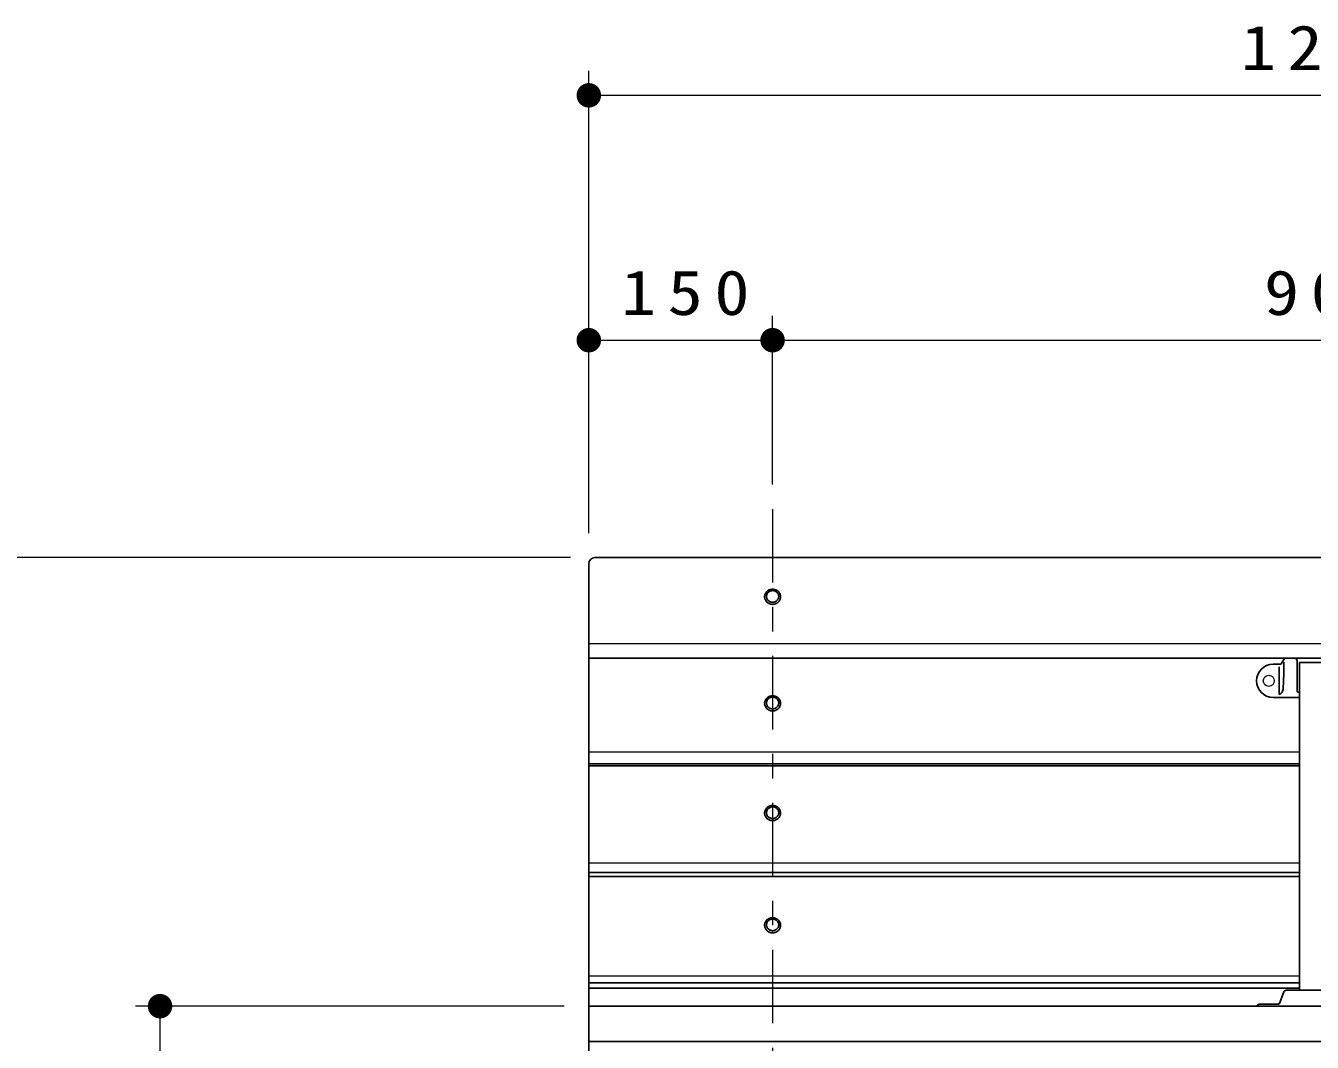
# Model space of a CAD drawing. Units: millimetres on the paper, scale 1:20. Extents: x -385 to 0, y 0 to 267.
# Drawn here: x -311.4 to -258.9, y 135.8 to 177.3 of the extents above; entities that cross this region are included whole.
import ezdxf

# ---------------------------------------------------------------- set-up
doc = ezdxf.new("R2010")
doc.units = ezdxf.units.MM
doc.linetypes.add('USER2', pattern=[6, 3, -1, 1, -1])
doc.layers.add('1_20', color=7, linetype='Continuous', lineweight=25)
doc.styles.add('ＭＳ ゴシック', font='')
doc.styles.get('ＭＳ ゴシック').set_extended_font_data('MS Gothic')

# ---------------------------------------------------------------- blocks, each defined once
blk = doc.blocks.new('filled_dot')
at = {"color": 0, "linetype": 'Continuous', "lineweight": -2, "const_width": 1.25}
blk.add_lwpolyline([(-0.625, 0, 1), (0.625, 0, 1)], format="xyb", close=True, dxfattribs=at)

msp = doc.modelspace()

# ---------------------------------------------------------------- linework, layer by layer
at = {"layer": '1_20', "lineweight": 13}
for p, q in [((-288.425, 156.6), (-288.425, 175.478)), ((-288.425, 174.478), (-228.425, 174.478)), ((-280.925, 158.583), (-280.925, 165.478)), ((-288.425, 164.478), (-280.925, 164.478)), ((-280.925, 164.478), (-235.925, 164.478)), ((-289.175, 155.6), (-316.925, 155.6)), ((-228.425, 152.072), (-288.425, 152.072)), ((-259.425, 147.656), (-288.425, 147.656)), ((-259.425, 143.125), (-288.425, 143.125)), ((-259.425, 138.506), (-288.425, 138.506)), ((-289.425, 137.282), (-306.925, 137.282)), ((-305.925, 116.44), (-305.925, 137.282))]:
    msp.add_line(p, q, dxfattribs=at)
at = {"layer": '1_20', "linetype": 'USER2', "lineweight": 13}
msp.add_line((-280.925, 157.583), (-280.925, 132.01), dxfattribs=at)
at = {"layer": '1_20'}
for p, q in [((-228.675, 155.6), (-288.175, 155.6)), ((-288.425, 155.35), (-288.425, 134.828)), ((-228.425, 151.494), (-288.425, 151.494)), ((-259.425, 147.174), (-288.425, 147.174)), ((-259.425, 147.09), (-288.425, 147.09)), ((-259.425, 142.745), (-288.425, 142.745)), ((-259.425, 142.577), (-288.425, 142.577)), ((-259.425, 138.229), (-288.425, 138.229)), ((-259.425, 138.022), (-288.425, 138.022)), ((-228.425, 137.287), (-288.425, 137.287)), ((-228.425, 135.84), (-288.425, 135.84))]:
    msp.add_line(p, q, dxfattribs=at)
at = {"layer": '1_20', "color": 2}
for p, q in [((-260.5, 151.243), (-260.185, 151.243)), ((-260.163, 151.256), (-260.066, 151.44)), ((-260.061, 150.918), (-260.061, 151.335)), ((-259.621, 151.493), (-259.978, 151.493)), ((-259.521, 151.393), (-259.521, 150.151)), ((-259.425, 137.932), (-259.425, 151.317)), ((-259.425, 151.317), (-257.425, 151.317)), ((-260.257, 150.005), (-260.257, 151.142)), ((-260.5, 149.893), (-259.425, 149.893)), ((-259.471, 150.101), (-259.425, 150.101)), ((-260.062, 137.868), (-260.244, 137.389)), ((-258.425, 137.932), (-259.969, 137.932)), ((-261.064, 137.357), (-260.291, 137.357))]:
    msp.add_line(p, q, dxfattribs=at)
at = {"layer": '1_20', "color": 4}
for points in [[(-281.25, 154), (-281.249, 153.973), (-281.245, 153.946), (-281.239, 153.92), (-281.23, 153.894), (-281.219, 153.869), (-281.206, 153.845), (-281.191, 153.823), (-281.174, 153.801), (-281.155, 153.781), (-281.134, 153.763), (-281.111, 153.747), (-281.087, 153.732), (-281.062, 153.72), (-281.036, 153.709), (-281.009, 153.701), (-280.981, 153.695), (-280.953, 153.692), (-280.925, 153.691), (-280.896, 153.692), (-280.868, 153.695), (-280.841, 153.701), (-280.814, 153.709), (-280.787, 153.72), (-280.762, 153.732), (-280.738, 153.747), (-280.716, 153.763), (-280.695, 153.781), (-280.676, 153.801), (-280.659, 153.823), (-280.643, 153.845), (-280.63, 153.869), (-280.619, 153.894), (-280.611, 153.92), (-280.605, 153.946), (-280.601, 153.973), (-280.6, 154), (-280.601, 154.027), (-280.605, 154.054), (-280.611, 154.08), (-280.619, 154.106), (-280.63, 154.13), (-280.643, 154.154), (-280.659, 154.177), (-280.676, 154.199), (-280.695, 154.218), (-280.716, 154.237), (-280.738, 154.253), (-280.762, 154.268), (-280.787, 154.28), (-280.814, 154.29), (-280.841, 154.298), (-280.868, 154.304), (-280.896, 154.308), (-280.925, 154.309), (-280.953, 154.308), (-280.981, 154.304), (-281.009, 154.298), (-281.036, 154.29), (-281.062, 154.28), (-281.087, 154.268), (-281.111, 154.253), (-281.134, 154.237), (-281.155, 154.218), (-281.174, 154.199), (-281.191, 154.177), (-281.206, 154.154), (-281.219, 154.13), (-281.23, 154.106), (-281.239, 154.08), (-281.245, 154.054), (-281.249, 154.027)], [(-281.175, 154.015), (-281.174, 153.995), (-281.171, 153.974), (-281.166, 153.954), (-281.16, 153.934), (-281.151, 153.915), (-281.141, 153.896), (-281.13, 153.879), (-281.116, 153.862), (-281.102, 153.847), (-281.085, 153.833), (-281.068, 153.821), (-281.05, 153.809), (-281.03, 153.8), (-281.01, 153.792), (-280.989, 153.786), (-280.968, 153.781), (-280.947, 153.778), (-280.925, 153.778), (-280.903, 153.778), (-280.881, 153.781), (-280.86, 153.786), (-280.839, 153.792), (-280.819, 153.8), (-280.8, 153.809), (-280.781, 153.821), (-280.764, 153.833), (-280.748, 153.847), (-280.733, 153.862), (-280.72, 153.879), (-280.708, 153.896), (-280.698, 153.915), (-280.69, 153.934), (-280.683, 153.954), (-280.679, 153.974), (-280.676, 153.995), (-280.675, 154.015), (-280.676, 154.036), (-280.679, 154.057), (-280.683, 154.077), (-280.69, 154.097), (-280.698, 154.116), (-280.708, 154.134), (-280.72, 154.152), (-280.733, 154.168), (-280.748, 154.183), (-280.764, 154.197), (-280.781, 154.21), (-280.8, 154.221), (-280.819, 154.231), (-280.839, 154.239), (-280.86, 154.245), (-280.881, 154.249), (-280.903, 154.252), (-280.925, 154.253), (-280.947, 154.252), (-280.968, 154.249), (-280.989, 154.245), (-281.01, 154.239), (-281.03, 154.231), (-281.05, 154.221), (-281.068, 154.21), (-281.085, 154.197), (-281.102, 154.183), (-281.116, 154.168), (-281.13, 154.152), (-281.141, 154.134), (-281.151, 154.116), (-281.16, 154.097), (-281.166, 154.077), (-281.171, 154.057), (-281.174, 154.036)], [(-281.25, 149.647), (-281.249, 149.62), (-281.245, 149.593), (-281.239, 149.567), (-281.23, 149.541), (-281.219, 149.516), (-281.206, 149.492), (-281.191, 149.469), (-281.174, 149.448), (-281.155, 149.428), (-281.134, 149.41), (-281.111, 149.393), (-281.087, 149.379), (-281.062, 149.367), (-281.036, 149.356), (-281.009, 149.348), (-280.981, 149.342), (-280.953, 149.339), (-280.925, 149.338), (-280.896, 149.339), (-280.868, 149.342), (-280.841, 149.348), (-280.814, 149.356), (-280.787, 149.367), (-280.762, 149.379), (-280.738, 149.393), (-280.716, 149.41), (-280.695, 149.428), (-280.676, 149.448), (-280.659, 149.469), (-280.643, 149.492), (-280.63, 149.516), (-280.619, 149.541), (-280.611, 149.567), (-280.605, 149.593), (-280.601, 149.62), (-280.6, 149.647), (-280.601, 149.674), (-280.605, 149.7), (-280.611, 149.727), (-280.619, 149.752), (-280.63, 149.777), (-280.643, 149.801), (-280.659, 149.824), (-280.676, 149.845), (-280.695, 149.865), (-280.716, 149.883), (-280.738, 149.9), (-280.762, 149.914), (-280.787, 149.927), (-280.814, 149.937), (-280.841, 149.945), (-280.868, 149.951), (-280.896, 149.955), (-280.925, 149.956), (-280.953, 149.955), (-280.981, 149.951), (-281.009, 149.945), (-281.036, 149.937), (-281.062, 149.927), (-281.087, 149.914), (-281.111, 149.9), (-281.134, 149.883), (-281.155, 149.865), (-281.174, 149.845), (-281.191, 149.824), (-281.206, 149.801), (-281.219, 149.777), (-281.23, 149.752), (-281.239, 149.727), (-281.245, 149.7), (-281.249, 149.674)], [(-281.175, 149.662), (-281.174, 149.641), (-281.171, 149.621), (-281.166, 149.601), (-281.16, 149.581), (-281.151, 149.562), (-281.141, 149.543), (-281.13, 149.526), (-281.116, 149.509), (-281.102, 149.494), (-281.085, 149.48), (-281.068, 149.467), (-281.05, 149.456), (-281.03, 149.447), (-281.01, 149.439), (-280.989, 149.432), (-280.968, 149.428), (-280.947, 149.425), (-280.925, 149.424), (-280.903, 149.425), (-280.881, 149.428), (-280.86, 149.432), (-280.839, 149.439), (-280.819, 149.447), (-280.8, 149.456), (-280.781, 149.467), (-280.764, 149.48), (-280.748, 149.494), (-280.733, 149.509), (-280.72, 149.526), (-280.708, 149.543), (-280.698, 149.562), (-280.69, 149.581), (-280.683, 149.601), (-280.679, 149.621), (-280.676, 149.641), (-280.675, 149.662), (-280.676, 149.683), (-280.679, 149.703), (-280.683, 149.724), (-280.69, 149.743), (-280.698, 149.763), (-280.708, 149.781), (-280.72, 149.799), (-280.733, 149.815), (-280.748, 149.83), (-280.764, 149.844), (-280.781, 149.857), (-280.8, 149.868), (-280.819, 149.878), (-280.839, 149.886), (-280.86, 149.892), (-280.881, 149.896), (-280.903, 149.899), (-280.925, 149.9), (-280.947, 149.899), (-280.968, 149.896), (-280.989, 149.892), (-281.01, 149.886), (-281.03, 149.878), (-281.05, 149.868), (-281.068, 149.857), (-281.085, 149.844), (-281.102, 149.83), (-281.116, 149.815), (-281.13, 149.799), (-281.141, 149.781), (-281.151, 149.763), (-281.16, 149.743), (-281.166, 149.724), (-281.171, 149.703), (-281.174, 149.683)], [(-281.25, 145.167), (-281.249, 145.14), (-281.245, 145.113), (-281.239, 145.087), (-281.23, 145.061), (-281.219, 145.036), (-281.206, 145.012), (-281.191, 144.989), (-281.174, 144.968), (-281.155, 144.948), (-281.134, 144.93), (-281.111, 144.914), (-281.087, 144.899), (-281.062, 144.887), (-281.036, 144.876), (-281.009, 144.868), (-280.981, 144.862), (-280.953, 144.859), (-280.925, 144.858), (-280.896, 144.859), (-280.868, 144.862), (-280.841, 144.868), (-280.814, 144.876), (-280.787, 144.887), (-280.762, 144.899), (-280.738, 144.914), (-280.716, 144.93), (-280.695, 144.948), (-280.676, 144.968), (-280.659, 144.989), (-280.643, 145.012), (-280.63, 145.036), (-280.619, 145.061), (-280.611, 145.087), (-280.605, 145.113), (-280.601, 145.14), (-280.6, 145.167), (-280.601, 145.194), (-280.605, 145.22), (-280.611, 145.247), (-280.619, 145.272), (-280.63, 145.297), (-280.643, 145.321), (-280.659, 145.344), (-280.676, 145.365), (-280.695, 145.385), (-280.716, 145.404), (-280.738, 145.42), (-280.762, 145.434), (-280.787, 145.447), (-280.814, 145.457), (-280.841, 145.465), (-280.868, 145.471), (-280.896, 145.475), (-280.925, 145.476), (-280.953, 145.475), (-280.981, 145.471), (-281.009, 145.465), (-281.036, 145.457), (-281.062, 145.447), (-281.087, 145.434), (-281.111, 145.42), (-281.134, 145.404), (-281.155, 145.385), (-281.174, 145.365), (-281.191, 145.344), (-281.206, 145.321), (-281.219, 145.297), (-281.23, 145.272), (-281.239, 145.247), (-281.245, 145.22), (-281.249, 145.194)], [(-281.175, 145.182), (-281.174, 145.161), (-281.171, 145.141), (-281.166, 145.121), (-281.16, 145.101), (-281.151, 145.082), (-281.141, 145.063), (-281.13, 145.046), (-281.116, 145.029), (-281.102, 145.014), (-281.085, 145), (-281.068, 144.987), (-281.05, 144.976), (-281.03, 144.967), (-281.01, 144.959), (-280.989, 144.953), (-280.968, 144.948), (-280.947, 144.945), (-280.925, 144.944), (-280.903, 144.945), (-280.881, 144.948), (-280.86, 144.953), (-280.839, 144.959), (-280.819, 144.967), (-280.8, 144.976), (-280.781, 144.987), (-280.764, 145), (-280.748, 145.014), (-280.733, 145.029), (-280.72, 145.046), (-280.708, 145.063), (-280.698, 145.082), (-280.69, 145.101), (-280.683, 145.121), (-280.679, 145.141), (-280.676, 145.161), (-280.675, 145.182), (-280.676, 145.203), (-280.679, 145.224), (-280.683, 145.244), (-280.69, 145.264), (-280.698, 145.283), (-280.708, 145.301), (-280.72, 145.319), (-280.733, 145.335), (-280.748, 145.35), (-280.764, 145.364), (-280.781, 145.377), (-280.8, 145.388), (-280.819, 145.398), (-280.839, 145.406), (-280.86, 145.412), (-280.881, 145.416), (-280.903, 145.419), (-280.925, 145.42), (-280.947, 145.419), (-280.968, 145.416), (-280.989, 145.412), (-281.01, 145.406), (-281.03, 145.398), (-281.05, 145.388), (-281.068, 145.377), (-281.085, 145.364), (-281.102, 145.35), (-281.116, 145.335), (-281.13, 145.319), (-281.141, 145.301), (-281.151, 145.283), (-281.16, 145.264), (-281.166, 145.244), (-281.171, 145.224), (-281.174, 145.203)], [(-281.25, 140.586), (-281.249, 140.56), (-281.245, 140.533), (-281.239, 140.506), (-281.23, 140.481), (-281.219, 140.456), (-281.206, 140.432), (-281.191, 140.409), (-281.174, 140.388), (-281.155, 140.368), (-281.134, 140.35), (-281.111, 140.333), (-281.087, 140.319), (-281.062, 140.306), (-281.036, 140.296), (-281.009, 140.288), (-280.981, 140.282), (-280.953, 140.279), (-280.925, 140.277), (-280.896, 140.279), (-280.868, 140.282), (-280.841, 140.288), (-280.814, 140.296), (-280.787, 140.306), (-280.762, 140.319), (-280.738, 140.333), (-280.716, 140.35), (-280.695, 140.368), (-280.676, 140.388), (-280.659, 140.409), (-280.643, 140.432), (-280.63, 140.456), (-280.619, 140.481), (-280.611, 140.506), (-280.605, 140.533), (-280.601, 140.56), (-280.6, 140.586), (-280.601, 140.613), (-280.605, 140.64), (-280.611, 140.666), (-280.619, 140.692), (-280.63, 140.717), (-280.643, 140.741), (-280.659, 140.764), (-280.676, 140.785), (-280.695, 140.805), (-280.716, 140.823), (-280.738, 140.84), (-280.762, 140.854), (-280.787, 140.867), (-280.814, 140.877), (-280.841, 140.885), (-280.868, 140.891), (-280.896, 140.894), (-280.925, 140.896), (-280.953, 140.894), (-280.981, 140.891), (-281.009, 140.885), (-281.036, 140.877), (-281.062, 140.867), (-281.087, 140.854), (-281.111, 140.84), (-281.134, 140.823), (-281.155, 140.805), (-281.174, 140.785), (-281.191, 140.764), (-281.206, 140.741), (-281.219, 140.717), (-281.23, 140.692), (-281.239, 140.666), (-281.245, 140.64), (-281.249, 140.613)], [(-281.175, 140.602), (-281.174, 140.581), (-281.171, 140.561), (-281.166, 140.54), (-281.16, 140.521), (-281.151, 140.501), (-281.141, 140.483), (-281.13, 140.466), (-281.116, 140.449), (-281.102, 140.434), (-281.085, 140.42), (-281.068, 140.407), (-281.05, 140.396), (-281.03, 140.386), (-281.01, 140.379), (-280.989, 140.372), (-280.968, 140.368), (-280.947, 140.365), (-280.925, 140.364), (-280.903, 140.365), (-280.881, 140.368), (-280.86, 140.372), (-280.839, 140.379), (-280.819, 140.386), (-280.8, 140.396), (-280.781, 140.407), (-280.764, 140.42), (-280.748, 140.434), (-280.733, 140.449), (-280.72, 140.466), (-280.708, 140.483), (-280.698, 140.501), (-280.69, 140.521), (-280.683, 140.54), (-280.679, 140.561), (-280.676, 140.581), (-280.675, 140.602), (-280.676, 140.623), (-280.679, 140.643), (-280.683, 140.663), (-280.69, 140.683), (-280.698, 140.702), (-280.708, 140.721), (-280.72, 140.738), (-280.733, 140.755), (-280.748, 140.77), (-280.764, 140.784), (-280.781, 140.797), (-280.8, 140.808), (-280.819, 140.817), (-280.839, 140.825), (-280.86, 140.832), (-280.881, 140.836), (-280.903, 140.839), (-280.925, 140.84), (-280.947, 140.839), (-280.968, 140.836), (-280.989, 140.832), (-281.01, 140.825), (-281.03, 140.817), (-281.05, 140.808), (-281.068, 140.797), (-281.085, 140.784), (-281.102, 140.77), (-281.116, 140.755), (-281.13, 140.738), (-281.141, 140.721), (-281.151, 140.702), (-281.16, 140.683), (-281.166, 140.663), (-281.171, 140.643), (-281.174, 140.623)]]:
    msp.add_lwpolyline(points, close=True, dxfattribs=at)
at = {"layer": '1_20', "color": 2}
msp.add_lwpolyline([(-260.257, 150.005), (-260.219, 150.023), (-260.184, 150.046), (-260.154, 150.073), (-260.129, 150.106), (-260.112, 150.142), (-260.1, 150.184), (-260.092, 150.233), (-260.086, 150.289), (-260.081, 150.358), (-260.077, 150.434), (-260.073, 150.514), (-260.07, 150.595), (-260.068, 150.676), (-260.066, 150.751), (-260.064, 150.82), (-260.063, 150.878), (-260.062, 150.924), (-260.061, 150.953), (-260.061, 150.964), (-260.061, 150.953), (-260.061, 150.918)], dxfattribs=at)
at = {"layer": '1_20', "color": 2, "lineweight": 13}
msp.add_circle((-260.675, 150.568), 0.225, dxfattribs=at)
at = {"layer": '1_20'}
msp.add_arc((-288.175, 155.35), 0.25, 90, 180, dxfattribs=at)
at = {"layer": '1_20', "color": 2}
for centre, radius, start, end in [((-260.5, 150.568), 0.675, 90, 270), ((-260.185, 151.268), 0.025, 270, 332.1325), ((-259.978, 151.393), 0.1, 90, 152.1325), ((-259.621, 151.393), 0.1, 0, 90), ((-259.471, 150.151), 0.05, 180, 270), ((-259.969, 137.832), 0.1, 90, 159.2031), ((-261.064, 137.257), 0.1, 90, 162.3379), ((-260.291, 137.407), 0.05, 270, 339.2031)]:
    msp.add_arc(centre, radius, start, end, dxfattribs=at)

# ---------------------------------------------------------------- block references
at = {"layer": '1_20', "lineweight": 13, "xscale": 0.4, "yscale": 0.4}
for p in [(-288.425, 174.478), (-288.425, 164.478), (-280.925, 164.478)]:
    msp.add_blockref('filled_dot', p, dxfattribs=at)
for p, rotation in [((-280.925, 164.478), 180), ((-305.925, 137.282), 270)]:
    msp.add_blockref('filled_dot', p, dxfattribs=dict(at, rotation=rotation))

# ---------------------------------------------------------------- texts
at = {"layer": '1_20', "char_height": 1.833, "attachment_point": 8, "style": 'ＭＳ ゴシック'}
for s, insert in [('\\T1.33;\\W1.15;1200', (-258.004, 175.478)), ('\\T1.33;\\W1.15;150', (-284.254, 165.478)), ('\\T1.33;\\W1.15;900', (-258.008, 165.478))]:
    msp.add_mtext(s, dxfattribs=dict(at, insert=insert))

doc.saveas('drawing.dxf')
